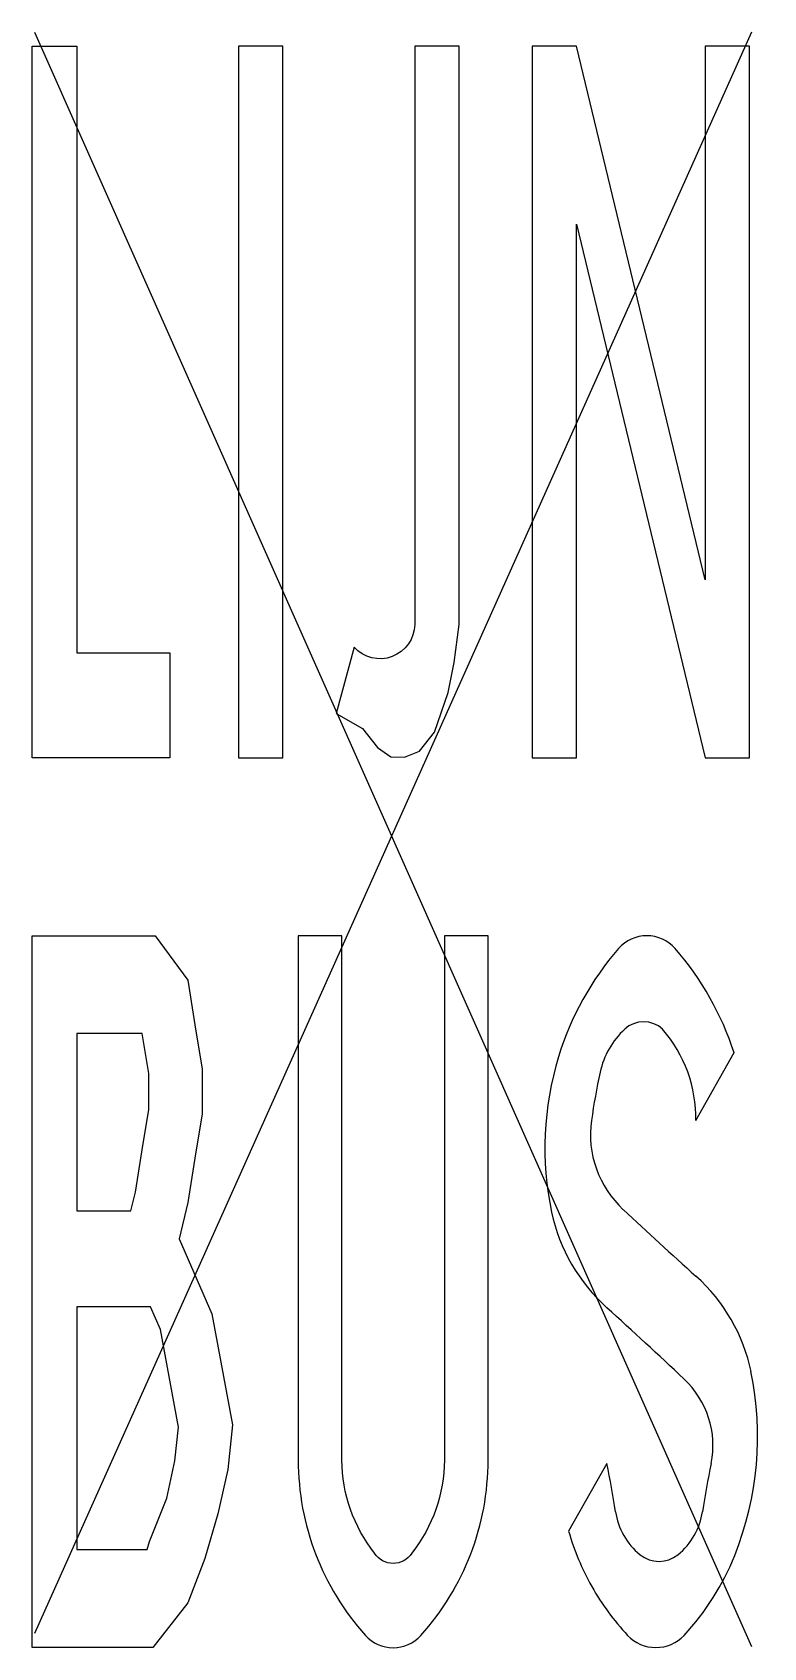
# Model space of a CAD drawing. Header units: metres. Extents: x -0.81 to 0.84, y -1.8 to 1.83.
import ezdxf

# ---------------------------------------------------------------- set-up
doc = ezdxf.new("R2010")
doc.units = ezdxf.units.M
doc.header["$LTSCALE"] = 0.2

msp = doc.modelspace()

# ---------------------------------------------------------------- linework, layer by layer
for p, q in [((0.811, 1.8317), (-0.8019, -1.7683)), ((-0.8019, 1.8317), (0.811, -1.7977)), ((0.4854, -1.386), (0.3995, -1.5384))]:
    msp.add_line(p, q)
at = {"flags": 128}
for points in [[(-0.8065, 0.2003), (-0.8065, 1.8003), (-0.7065, 1.8003), (-0.7065, 0.4363), (-0.4969, 0.4363), (-0.4969, 0.2003)], [(-0.3431, 0.2003), (-0.2431, 0.2003), (-0.2431, 1.8003), (-0.3431, 1.8003)], [(0.4173, 1.4003), (0.7065, 0.2003), (0.8065, 0.2003), (0.8065, 1.8003), (0.7065, 1.8003), (0.7065, 0.6003), (0.4173, 1.8003), (0.3173, 1.8003), (0.3173, 0.2003), (0.4173, 0.2003)]]:
    msp.add_lwpolyline(points, close=True, dxfattribs=at)
for points in [[(-0.0828, 0.4494), (-0.1229, 0.3003), (-0.0641, 0.266), (-0.03, 0.2239), (-0.0005, 0.203), (0.0304, 0.2018), (0.0639, 0.2156), (0.0978, 0.2583), (0.1288, 0.3476), (0.142, 0.415), (0.1533, 0.5003), (0.1533, 1.8003), (0.0533, 1.8003), (0.0533, 0.5003, -0.685922)], [(0.2184, -1.3786), (0.2184, -0.1997), (0.1201, -0.1997), (0.1201, -1.3786, -0.168784), (0.0467, -1.5878, -0.557375), (-0.0368, -1.5878, -0.168784), (-0.1103, -1.3786), (-0.1103, -0.1997), (-0.2085, -0.1997), (-0.2085, -1.3786, 0.185168), (-0.0574, -1.7727, 0.445624), (0.0672, -1.7727, 0.185168)]]:
    msp.add_lwpolyline(points, format="xyb", close=True, dxfattribs=at)
for points in [[(-0.8065, -1.7998), (-0.8065, -0.1997), (-0.5302, -0.1997), (-0.4565, -0.2997), (-0.4409, -0.3997), (-0.4248, -0.4997), (-0.4248, -0.5997), (-0.4409, -0.6997), (-0.4565, -0.7997), (-0.4766, -0.8809), (-0.4031, -1.0497), (-0.3565, -1.2997), (-0.3671, -1.3997), (-0.3892, -1.4997), (-0.4187, -1.5997), (-0.4565, -1.6997), (-0.5353, -1.7997), (-0.5353, -1.7997), (-0.8065, -1.7997)], [(0.6854, -0.615), (0.6854, -0.615), (0.7714, -0.4625)]]:
    msp.add_lwpolyline(points, dxfattribs=at)
at = {"color": 7, "flags": 128}
for points in [[(-0.5592, -0.4197), (-0.7065, -0.4197), (-0.7065, -0.8185), (-0.5847, -0.8185), (-0.5742, -0.776), (-0.5594, -0.681), (-0.5448, -0.5902), (-0.5448, -0.5093)], [(-0.7065, -1.5797), (-0.5482, -1.5797), (-0.5432, -1.5615), (-0.5043, -1.4643), (-0.4857, -1.3804), (-0.4777, -1.3045), (-0.5185, -1.0851), (-0.5407, -1.0342), (-0.7065, -1.0342)]]:
    msp.add_lwpolyline(points, close=True, dxfattribs=at)
for centre, major_axis, start_param, end_param in [((0.5754, -0.2794), (-0.0827, 0), 3.838654, 5.586124), ((1.0496, -0.6621), (0.7012, 0), 2.444531, 2.855911), ((0.0979, -0.6648), (0.7055, 0), 0.302007, 0.697061), ((0.5682, -0.4524), (0.0614, 0), 0.806176, 2.335417), ((0.6591, -0.5437), (0.1927, 0), 2.335417, 2.938331), ((0.3615, -0.6093), (0.324, 0), -0.01823, 0.69325), ((1.1013, -0.6768), (-0.7551, 0), -0.285682, 0.199986), ((2.171, -0.8441), (1.7365, 0), 2.938331, 3.004251), ((0.6924, -0.6471), (-0.2438, 0), -0.137342, 0.799746), ((0.7726, -0.741), (0.4197, 0), 3.341579, 3.958951), ((7.7197, 6.3233), (-10.3275, 0), 0.799746, 0.821514), ((0.4033, -1.2573), (0.4143, 0), 0.19583, 0.821514), ((-7.4915, -9.2325), (-11.6596, 0), 3.938362, 3.958951), ((0.5072, -1.3455), (0.2169, 0), -0.195129, 0.79677), ((0.0482, -1.3252), (0.7762, 0), -0.366189, 0.19583), ((-1.776, -1.8168), (-2.3052, 0), 3.287068, 3.336721), ((2.9814, -1.8168), (2.3052, 0), 2.946464, 2.996118), ((0.6659, -1.472), (-0.1628, 0), 0.145475, 0.863963), ((0.5395, -1.472), (0.1628, 0), -0.863963, -0.145475), ((0.9783, -1.386), (-0.6, 0), 0.26669, 0.499534), ((0.6027, -1.5433), (-0.0655, 0), 0.863963, 2.27763), ((0.2128, -1.386), (0.6, 0), -0.732378, -0.366189), ((0.9783, -1.386), (-0.6, 0), 0.499534, 0.732378), ((0.5955, -1.7178), (-0.0853, 0), 0.732378, 2.409214)]:
    msp.add_ellipse(centre, major_axis=major_axis, ratio=0.963855, start_param=start_param, end_param=end_param)

doc.saveas('drawing.dxf')
